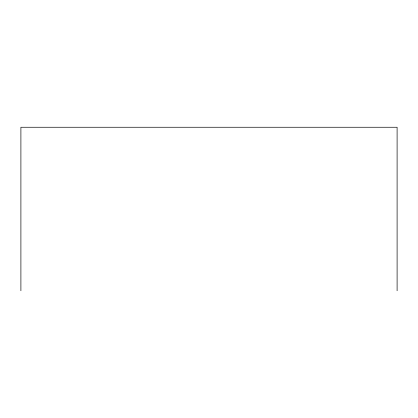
<?xml version="1.0" encoding="UTF-8"?>
<svg xmlns="http://www.w3.org/2000/svg" width="418" height="418" viewBox="0 0 418 418"><rect width="100%" height="100%" fill="white"/><g stroke="black" fill="none" stroke-linecap="round" stroke-linejoin="round"><path stroke-width="0.63" d="M397.1 290.745L397.1 127.255L20.9 127.255L20.9 290.745"/></g></svg>
